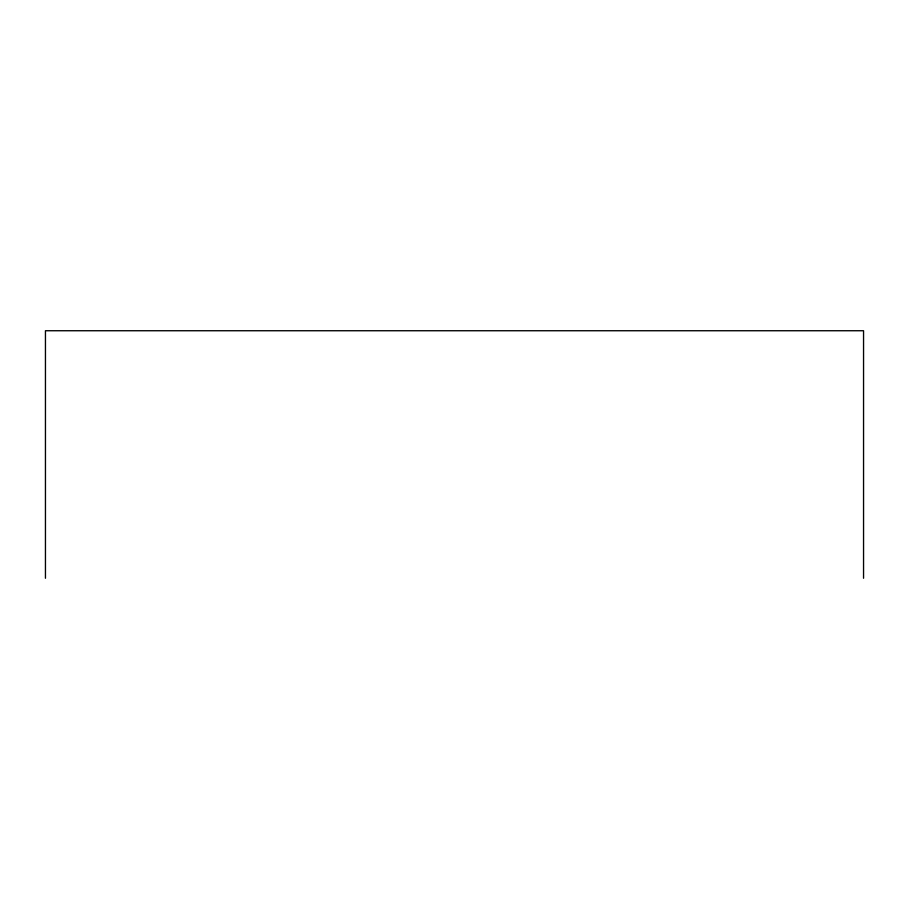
<?xml version="1.0" encoding="UTF-8"?>
<svg xmlns="http://www.w3.org/2000/svg" width="909" height="909" viewBox="0 0 909 909"><rect width="100%" height="100%" fill="white"/><g stroke="black" fill="none" stroke-linecap="round" stroke-linejoin="round"><path stroke-width="1.36" d="M863.55 578.26L863.55 330.74L45.45 330.74L45.45 578.26"/></g></svg>
